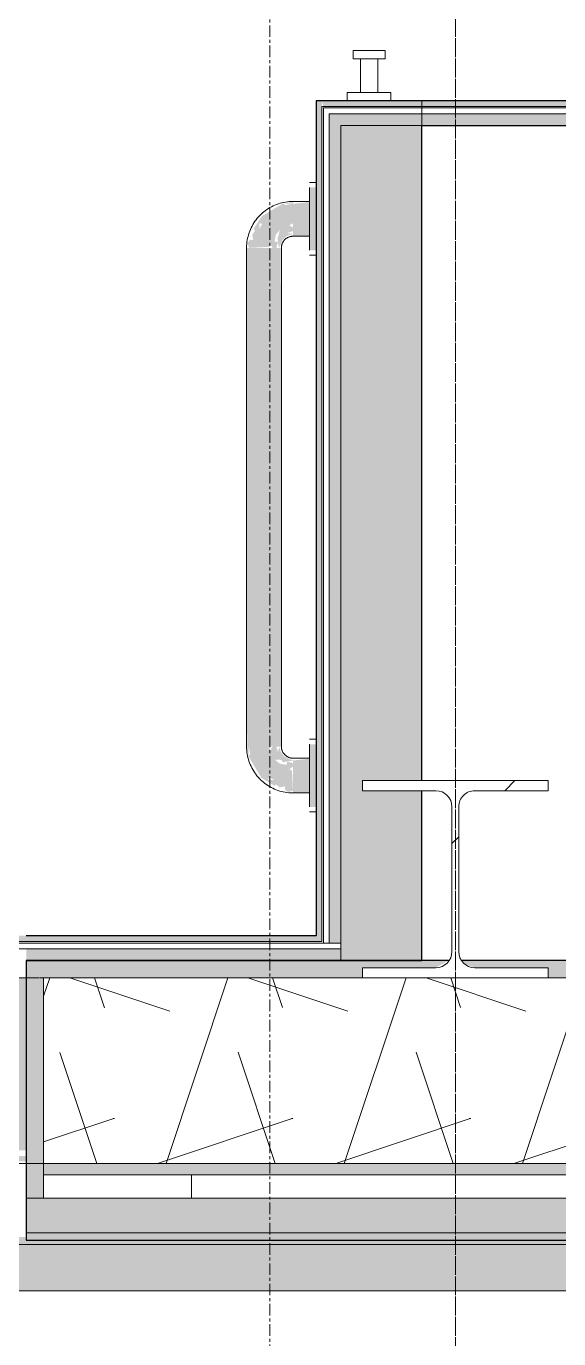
# Model space of a CAD drawing. Header units: inches. Extents: x 25369 to 33161, y -23509 to -20274.
# Drawn here: x 31602 to 31625, y -22802.9 to -22746.3 of the extents above; entities that cross this region are included whole.
import ezdxf

# ---------------------------------------------------------------- set-up
doc = ezdxf.new("R2010")
doc.units = ezdxf.units.IN
doc.header["$MEASUREMENT"] = 0
doc.linetypes.add('Grid Line 1_2_', pattern=[0.875, 0.5, -0.125, 0.125, -0.125])
for name, color, linetype, lineweight in [('A-GENM', 13, 'Continuous', 9), ('A-WALL', 113, 'Continuous', 9), ('A-WALL-PATT', 111, 'Continuous', 25), ('I-WALL', 2, 'Continuous', 9), ('L-SITE-WALL', 31, 'Continuous', 9), ('Q-SPCQ', 91, 'Continuous', 9), ('S-BEAM', 12, 'Continuous', 9), ('S-COLS', 52, 'Continuous', 9), ('S-GRID', 1, 'Continuous', 9)]:
    doc.layers.add(name, color=color, linetype=linetype, lineweight=lineweight)

# ---------------------------------------------------------------- blocks, each defined once
blk = doc.blocks.new('817_Grab_Bars - 8170-001240-25748-Overall Floor Plan')
at = {"layer": 'Q-SPCQ'}
for points in [[(25395.89, -22756.297), (25395.89, -22754.944), (25395.609, -22754.944), (25395.609, -22756.297)], [(25395.609, -22757.021), (25395.609, -22755.573), (25394.89, -22755.647), (25394.89, -22757.021)], [(25395.89, -22757.65), (25395.89, -22756.297), (25395.609, -22756.297), (25395.609, -22757.65)], [(25393.727, -22779.047), (25394.39, -22779.047), (25394.365, -22757.547), (25392.89, -22757.547), (25392.916, -22779.047), (25393.64, -22779.047)], [(25395.89, -22780.297), (25395.89, -22778.944), (25395.609, -22778.944), (25395.609, -22780.297)], [(25395.609, -22781.021), (25395.609, -22779.573), (25394.89, -22779.647), (25394.89, -22781.021)], [(25395.89, -22781.65), (25395.89, -22780.297), (25395.609, -22780.297), (25395.609, -22781.65)]]:
    blk.add_hatch(color=9, dxfattribs=at).paths.add_polyline_path(points, flags=0)
h = blk.add_hatch(color=9, dxfattribs=at)
h.paths.add_polyline_path([(25394.248, -22757.301), (25394.1, -22757.27), (25394.149, -22756.986), (25394.322, -22756.777), (25394.248, -22757.093), (25394.218, -22757.109), (25394.243, -22757.27)], flags=0)
h.paths.add_polyline_path([(25394.89, -22755.647), (25394.89, -22755.573), (25394.473, -22755.627)], flags=0)
h.paths.add_polyline_path([(25394.015, -22757.547), (25394.171, -22757.547), (25394.248, -22757.301), (25394.29, -22757.547), (25394.454, -22757.179), (25394.644, -22757.025), (25394.89, -22756.946), (25394.644, -22756.905), (25394.89, -22756.827), (25394.89, -22756.672), (25394.724, -22756.57), (25394.89, -22756.491), (25394.89, -22755.647), (25394.566, -22755.701), (25394.46, -22755.633), (25393.549, -22756.178), (25393.194, -22756.722), (25393.253, -22756.824), (25393.132, -22756.973), (25393.177, -22757.21), (25393.048, -22757.194), (25392.932, -22757.321), (25392.991, -22757.547), (25393.854, -22757.505), (25393.938, -22757.422)], flags=0)
h.paths.add_polyline_path([(25393.451, -22756.74), (25393.443, -22756.487), (25393.556, -22756.51)], flags=0)
h = blk.add_hatch(color=9, dxfattribs=at)
h.paths.add_polyline_path([(25394.644, -22779.689), (25394.613, -22779.837), (25394.329, -22779.788), (25394.12, -22779.616), (25394.402, -22779.62), (25394.452, -22779.719), (25394.613, -22779.694)], flags=0)
h.paths.add_polyline_path([(25392.991, -22779.047), (25392.916, -22779.047), (25392.97, -22779.465)], flags=0)
h.paths.add_polyline_path([(25394.664, -22781.005), (25394.89, -22780.946), (25394.848, -22780.083), (25394.724, -22780.024), (25394.89, -22779.922), (25394.89, -22779.767), (25394.644, -22779.689), (25394.89, -22779.647), (25394.523, -22779.483), (25394.365, -22779.283), (25394.29, -22779.047), (25394.248, -22779.293), (25394.171, -22779.047), (25394.015, -22779.047), (25393.913, -22779.213), (25393.834, -22779.047), (25392.991, -22779.047), (25393.045, -22779.371), (25392.97, -22779.465), (25393.521, -22780.388), (25394.084, -22780.732), (25394.167, -22780.685), (25394.317, -22780.805), (25394.554, -22780.76), (25394.537, -22780.89)], flags=0)
h.paths.add_polyline_path([(25393.83, -22780.494), (25393.853, -22780.381), (25394.084, -22780.486)], flags=0)
at = {"layer": 'Q-SPCQ', "color": 7}
for p, q in [((25395.89, -22754.734), (25395.609, -22754.734)), ((25395.609, -22756.297), (25395.609, -22754.944)), ((25395.609, -22755.547), (25394.89, -22755.547)), ((25395.609, -22757.65), (25395.609, -22756.297)), ((25394.89, -22757.047), (25395.609, -22757.047)), ((25392.89, -22757.547), (25392.89, -22779.047)), ((25394.39, -22779.047), (25394.39, -22757.547)), ((25395.609, -22757.859), (25395.89, -22757.859)), ((25395.89, -22778.734), (25395.609, -22778.734)), ((25395.609, -22780.297), (25395.609, -22778.944)), ((25395.609, -22779.547), (25394.89, -22779.547)), ((25395.609, -22781.65), (25395.609, -22780.297)), ((25394.89, -22781.047), (25395.609, -22781.047)), ((25395.609, -22781.859), (25395.89, -22781.859))]:
    blk.add_line(p, q, dxfattribs=at)
at = {"layer": 'Q-SPCQ', "color": 7, "flags": 128}
for points in [[(25394.89, -22755.547), (25394.81, -22755.549), (25394.73, -22755.553), (25394.651, -22755.561), (25394.572, -22755.572), (25394.493, -22755.587), (25394.415, -22755.604), (25394.338, -22755.625), (25394.261, -22755.648), (25394.186, -22755.675), (25394.111, -22755.705), (25394.038, -22755.737), (25393.967, -22755.773), (25393.896, -22755.811), (25393.828, -22755.852), (25393.761, -22755.896), (25393.696, -22755.943), (25393.633, -22755.992), (25393.571, -22756.043), (25393.512, -22756.097), (25393.456, -22756.154), (25393.401, -22756.212), (25393.349, -22756.273), (25393.299, -22756.335), (25393.252, -22756.4), (25393.207, -22756.466), (25393.165, -22756.535), (25393.126, -22756.604), (25393.09, -22756.676), (25393.057, -22756.748), (25393.026, -22756.822), (25392.999, -22756.897), (25392.974, -22756.974), (25392.953, -22757.051), (25392.934, -22757.128), (25392.919, -22757.207), (25392.907, -22757.286), (25392.898, -22757.366), (25392.893, -22757.445), (25392.89, -22757.525), (25392.89, -22757.547)], [(25394.39, -22757.547), (25394.391, -22757.527), (25394.392, -22757.507), (25394.394, -22757.487), (25394.397, -22757.467), (25394.4, -22757.448), (25394.405, -22757.428), (25394.41, -22757.409), (25394.416, -22757.39), (25394.422, -22757.371), (25394.43, -22757.352), (25394.438, -22757.334), (25394.447, -22757.316), (25394.456, -22757.299), (25394.467, -22757.281), (25394.478, -22757.265), (25394.489, -22757.248), (25394.501, -22757.233), (25394.514, -22757.217), (25394.528, -22757.202), (25394.542, -22757.188), (25394.556, -22757.175), (25394.572, -22757.162), (25394.587, -22757.149), (25394.603, -22757.137), (25394.62, -22757.126), (25394.637, -22757.116), (25394.655, -22757.106), (25394.672, -22757.097), (25394.691, -22757.089), (25394.709, -22757.081), (25394.728, -22757.074), (25394.747, -22757.068), (25394.766, -22757.063), (25394.786, -22757.058), (25394.805, -22757.054), (25394.825, -22757.051), (25394.845, -22757.049), (25394.865, -22757.048), (25394.885, -22757.047), (25394.89, -22757.047)], [(25392.89, -22779.047), (25392.892, -22779.127), (25392.897, -22779.207), (25392.905, -22779.286), (25392.916, -22779.366), (25392.93, -22779.444), (25392.948, -22779.522), (25392.968, -22779.6), (25392.992, -22779.676), (25393.018, -22779.751), (25393.048, -22779.826), (25393.081, -22779.899), (25393.116, -22779.971), (25393.155, -22780.041), (25393.196, -22780.109), (25393.24, -22780.176), (25393.286, -22780.241), (25393.335, -22780.305), (25393.387, -22780.366), (25393.441, -22780.425), (25393.497, -22780.482), (25393.555, -22780.536), (25393.616, -22780.588), (25393.679, -22780.638), (25393.743, -22780.685), (25393.81, -22780.73), (25393.878, -22780.772), (25393.948, -22780.811), (25394.019, -22780.847), (25394.092, -22780.881), (25394.166, -22780.911), (25394.241, -22780.939), (25394.317, -22780.963), (25394.394, -22780.984), (25394.472, -22781.003), (25394.55, -22781.018), (25394.629, -22781.03), (25394.709, -22781.039), (25394.789, -22781.044), (25394.869, -22781.047), (25394.89, -22781.047)], [(25394.89, -22779.547), (25394.87, -22779.547), (25394.85, -22779.545), (25394.83, -22779.543), (25394.811, -22779.541), (25394.791, -22779.537), (25394.771, -22779.533), (25394.752, -22779.527), (25394.733, -22779.522), (25394.714, -22779.515), (25394.696, -22779.507), (25394.677, -22779.499), (25394.659, -22779.49), (25394.642, -22779.481), (25394.625, -22779.471), (25394.608, -22779.46), (25394.592, -22779.448), (25394.576, -22779.436), (25394.561, -22779.423), (25394.546, -22779.409), (25394.532, -22779.395), (25394.518, -22779.381), (25394.505, -22779.366), (25394.492, -22779.35), (25394.481, -22779.334), (25394.469, -22779.317), (25394.459, -22779.3), (25394.449, -22779.283), (25394.44, -22779.265), (25394.432, -22779.247), (25394.424, -22779.228), (25394.417, -22779.209), (25394.411, -22779.19), (25394.406, -22779.171), (25394.401, -22779.152), (25394.398, -22779.132), (25394.394, -22779.112), (25394.392, -22779.092), (25394.391, -22779.072), (25394.39, -22779.052), (25394.39, -22779.047)]]:
    blk.add_lwpolyline(points, dxfattribs=at)
blk = doc.blocks.new('Robe_hook_5552 - Robe_hook_5552-134757-Overall Floor Plan')
at = {"layer": 'A-GENM', "color": 7}
for p, q in [((-0.937, 0), (-0.937, -0.35)), ((-0.937, -0.35), (0.938, -0.35)), ((-0.375, -1.813), (-0.375, -0.35)), ((0.375, -1.813), (0.375, -0.35)), ((0.938, -0.35), (0.938, 0)), ((-0.688, -2.163), (-0.688, -1.813)), ((-0.688, -1.813), (0.688, -1.813)), ((0.688, -2.163), (-0.688, -2.163)), ((0.688, -1.813), (0.688, -2.163))]:
    blk.add_line(p, q, dxfattribs=at)
blk = doc.blocks.new('Locker Rooms and Restrooms_rvt-2-Overall Floor Plan')
at = {"layer": 'I-WALL', "lineweight": 5}
h = blk.add_hatch(color=135, dxfattribs=at)
h.paths.add_polyline_path([(25685.39, -22785.74), (25685.64, -22785.74), (25685.64, -22749.49), (25685.39, -22749.49), (25685.39, -22785.49)], flags=0)
h.paths.add_polyline_path([(25685.703, -22749.74), (25689.953, -22749.74), (25689.953, -22749.49), (25685.64, -22749.49)], flags=0)
for color, points in [(135, [(25696.265, -22749.74), (25696.265, -22749.49), (25689.953, -22749.49), (25689.953, -22749.74)]), (252, [(25685.953, -22785.803), (25686.453, -22785.803), (25686.453, -22750.553), (25689.953, -22750.553), (25689.953, -22750.053), (25685.953, -22750.053), (25685.953, -22782.232)]), (252, [(25672.89, -22786.553), (25686.453, -22786.553), (25686.453, -22786.053), (25672.89, -22786.053)])]:
    blk.add_hatch(color=color, dxfattribs=at).paths.add_polyline_path(points, flags=0)
at = {"layer": 'I-WALL'}
for color, points in [(8, [(25696.265, -22750.553), (25696.265, -22750.053), (25689.953, -22750.053), (25689.953, -22750.553)]), (9, [(25686.453, -22786.553), (25689.953, -22786.553), (25689.953, -22779.236), (25687.39, -22779.236), (25687.39, -22778.803), (25689.953, -22778.803), (25689.953, -22750.553), (25686.453, -22750.553), (25686.453, -22786.053)]), (8, [(25672.14, -22785.74), (25685.39, -22785.74), (25685.39, -22785.49), (25672.078, -22785.49)])]:
    blk.add_hatch(color=color, dxfattribs=at).paths.add_polyline_path(points, flags=0)
at = {"layer": 'A-WALL', "color": 7}
for p, q in [((25685.703, -22749.74), (25685.64, -22749.74)), ((25685.64, -22749.74), (25685.64, -22785.74)), ((25689.953, -22749.74), (25685.703, -22749.74)), ((25689.953, -22749.74), (25689.953, -22749.49)), ((25689.953, -22749.49), (25689.953, -22749.74)), ((25689.953, -22749.803), (25689.953, -22749.74)), ((25696.265, -22749.74), (25689.953, -22749.74)), ((25689.953, -22749.74), (25689.953, -22749.803)), ((25685.953, -22749.803), (25685.703, -22749.803)), ((25685.703, -22749.803), (25685.703, -22785.803)), ((25689.953, -22749.803), (25685.953, -22749.803)), ((25686.453, -22750.053), (25685.953, -22750.053)), ((25685.953, -22750.053), (25685.953, -22785.803)), ((25689.953, -22750.053), (25686.453, -22750.053)), ((25689.953, -22750.053), (25689.953, -22749.803)), ((25696.265, -22749.803), (25689.953, -22749.803)), ((25689.953, -22749.803), (25689.953, -22750.053)), ((25689.953, -22750.553), (25689.953, -22750.053)), ((25696.265, -22750.053), (25689.953, -22750.053)), ((25689.953, -22750.053), (25689.953, -22750.553)), ((25686.453, -22750.553), (25686.453, -22785.803)), ((25689.953, -22750.553), (25686.453, -22750.553)), ((25672.14, -22785.74), (25672.89, -22785.74)), ((25672.39, -22785.803), (25672.89, -22785.803)), ((25672.89, -22785.74), (25685.39, -22785.74)), ((25672.89, -22785.803), (25685.39, -22785.803)), ((25685.64, -22785.74), (25685.39, -22785.74)), ((25685.64, -22785.803), (25685.39, -22785.803)), ((25685.703, -22785.803), (25685.64, -22785.803)), ((25685.953, -22785.803), (25685.703, -22785.803)), ((25686.453, -22785.803), (25685.953, -22785.803)), ((25686.453, -22785.803), (25686.453, -22786.053)), ((25686.453, -22785.803), (25686.453, -22786.053)), ((25672.39, -22786.053), (25672.89, -22786.053)), ((25672.89, -22786.053), (25685.39, -22786.053)), ((25686.453, -22786.053), (25685.39, -22786.053)), ((25686.453, -22786.053), (25686.453, -22786.553)), ((25686.453, -22786.053), (25686.453, -22786.553))]:
    blk.add_line(p, q, dxfattribs=at)
at = {"layer": 'I-WALL', "color": 250, "lineweight": 25}
for p, q in [((25685.64, -22749.49), (25685.39, -22749.49)), ((25685.39, -22749.49), (25685.39, -22785.49)), ((25689.953, -22749.49), (25685.64, -22749.49)), ((25696.265, -22749.49), (25689.953, -22749.49)), ((25689.953, -22778.803), (25689.953, -22750.553)), ((25689.953, -22750.553), (25696.265, -22750.553)), ((25689.953, -22786.553), (25689.953, -22779.236)), ((25685.39, -22785.49), (25672.89, -22785.49)), ((25672.89, -22786.553), (25685.39, -22786.553)), ((25685.39, -22786.553), (25686.453, -22786.553)), ((25686.453, -22786.553), (25689.953, -22786.553))]:
    blk.add_line(p, q, dxfattribs=at)
at = {"lineweight": 9, "rotation": 180}
blk.add_blockref('Robe_hook_5552 - Robe_hook_5552-134757-Overall Floor Plan', (25687.671, -22749.49), dxfattribs=at)
at = {"lineweight": 9}
blk.add_blockref('817_Grab_Bars - 8170-001240-25748-Overall Floor Plan', (289.5, 1.713), dxfattribs=at)
blk = doc.blocks.new('Struct_Xcel_Sports Complex_rvt-2-Overall Floor Plan')
at = {"layer": 'L-SITE-WALL', "lineweight": 5}
h = blk.add_hatch(color=254, dxfattribs=at)
h.paths.add_polyline_path([(25977.953, -22798.803), (25981.015, -22798.803), (25981.015, -22795.428), (26018.078, -22795.428), (26018.078, -22798.803), (26088.453, -22798.803), (26088.453, -22795.428), (26123.265, -22795.428), (26123.265, -22790.803), (25980.765, -22790.803), (25980.765, -22798.615), (25836.265, -22798.615), (25836.265, -22795.303), (25797.578, -22795.303), (25797.578, -22798.615), (25672.89, -22798.615), (25672.828, -22798.48), (25336.807, -22798.428), (25336.807, -22796.906), (25501.078, -22796.906), (25501.078, -22796.552), (25336.745, -22796.552), (25336.745, -22798.615), (25244.404, -22798.615), (25244.404, -22798.803), (25797.828, -22798.803), (25797.828, -22795.428), (25836.015, -22795.428), (25836.015, -22798.803), (25976.39, -22798.803)], flags=0)
h.paths.add_polyline_path([(25170.82, -22798.803), (25243.404, -22798.803), (25243.404, -22798.615), (25112.515, -22798.615), (25112.515, -22795.303), (25074.078, -22795.303), (25074.078, -22795.428), (25112.265, -22795.444), (25112.265, -22798.803), (25170.39, -22798.803)], flags=0)
h.paths.add_polyline_path([(25074.078, -22798.803), (25074.078, -22798.615), (24244.015, -22798.615), (24244.015, -22790.803), (24137.703, -22790.803), (24137.703, -22795.428), (24172.515, -22795.428), (24172.515, -22798.803), (24207.703, -22798.803), (24207.703, -22795.428), (24243.765, -22795.428), (24243.765, -22798.803), (25073.328, -22798.803)], flags=0)
h.paths.add_polyline_path([(23907.481, -22798.803), (23954.515, -22798.803), (23954.515, -22795.428), (24132.953, -22795.428), (24132.953, -22790.803), (23954.265, -22790.803), (23954.265, -22798.615), (23375.515, -22798.615), (23375.515, -22795.303), (22949.765, -22795.278), (22949.765, -22790.803), (22949.265, -22790.803), (22949.244, -22794.657), (22949.02, -22795.115), (22948.567, -22795.303), (22941.903, -22795.278), (22941.47, -22795.098), (22941.265, -22794.605), (22941.265, -22790.803), (22810.703, -22790.803), (22810.703, -22798.615), (22652.404, -22798.615), (22652.404, -22798.803), (22811.39, -22798.803), (22811.39, -22795.428), (22832.578, -22795.428), (22832.578, -22798.803), (22867.765, -22798.803), (22867.765, -22795.428), (22941.015, -22795.428), (22941.015, -22798.803), (23337.078, -22798.803), (23337.078, -22795.428), (23375.265, -22795.428), (23375.265, -22798.803), (23837.296, -22798.803)], flags=0)
h.paths.add_polyline_path([(22651.404, -22798.803), (22651.404, -22798.615), (22458.765, -22798.615), (22458.765, -22795.303), (22420.078, -22795.303), (22420.078, -22798.615), (22314.015, -22798.615), (22314.015, -22790.803), (22171.515, -22790.803), (22171.515, -22795.428), (22313.765, -22795.428), (22313.765, -22798.803), (22420.328, -22798.803), (22420.328, -22795.428), (22458.515, -22795.428), (22458.515, -22798.803), (22644.142, -22798.803)], flags=0)
h.paths.add_polyline_path([(22059.015, -22798.803), (22059.578, -22798.8), (22059.578, -22795.428), (22059.015, -22795.428), (22059.015, -22798.801)], flags=0)
h.paths.add_polyline_path([(22941.328, -22798.48), (22941.328, -22796.906), (23336.765, -22796.906), (23336.765, -22798.48), (22959.977, -22798.48)], flags=0)
h.paths.add_polyline_path([(25505.64, -22796.906), (25517.89, -22796.906), (25517.89, -22795.303), (25505.64, -22795.303)], flags=0)
h.paths.add_polyline_path([(22061.578, -22795.428), (22166.765, -22795.428), (22166.765, -22790.803), (22061.515, -22790.803), (22061.515, -22795.428)], flags=0)
h.paths.add_polyline_path([(26199.015, -22795.428), (26281.515, -22795.428), (26281.515, -22790.803), (26128.015, -22790.803), (26128.015, -22795.428), (26198.015, -22795.428)], flags=0)
h.paths.add_polyline_path([(22941.963, -22794.954), (22948.567, -22794.954), (22948.814, -22794.852), (22948.916, -22794.605), (22948.916, -22790.803), (22941.614, -22790.803), (22941.636, -22794.657), (22941.716, -22794.852)], flags=0)
at = {"layer": 'L-SITE-WALL', "color": 7}
blk.add_line((25797.828, -22798.803), (25244.387, -22798.803), dxfattribs=at)
blk = doc.blocks.new('W-Wide Flange-Column - B2_F-1401326-Overall Floor Plan')
at = {"layer": 'S-COLS'}
h = blk.add_hatch(dxfattribs=at)
h.set_pattern_fill('FP_11', color=256, style=0, pattern_type=2)
h.set_pattern_definition([(225, (31620.517, -22783.053), (19.00703, -19.00703), []), (225, (31620.517, -22811.853), (19.00703, -19.00703), [])])
h.paths.add_polyline_path([(-4, 4.25), (-4, 3.816), (-0.836, 3.816), (-0.347, 3.614), (-0.145, 3.125), (-0.145, -3.125), (-0.347, -3.614), (-0.836, -3.816), (-4, -3.816), (-4, -4.25), (4, -4.25), (4, -3.816), (0.836, -3.816), (0.347, -3.614), (0.145, -3.125), (0.145, 3.125), (0.347, 3.614), (0.836, 3.816), (4, 3.816), (4, 4.25)], flags=0)
at = {"layer": 'S-COLS', "lineweight": 15}
for p, q in [((4, 4.25), (-4, 4.25)), ((-4, 4.25), (-4, 3.816)), ((4, 3.816), (4, 4.25)), ((-4, 3.816), (-0.836, 3.816)), ((0.836, 3.816), (4, 3.816)), ((-0.145, 3.125), (-0.145, -3.125)), ((0.145, -3.125), (0.145, 3.125)), ((-0.836, -3.816), (-4, -3.816)), ((-4, -3.816), (-4, -4.25)), ((4, -3.816), (0.836, -3.816)), ((4, -4.25), (4, -3.816)), ((-4, -4.25), (4, -4.25))]:
    blk.add_line(p, q, dxfattribs=at)
for centre, start, end in [((-0.836, 3.125), 0, 90), ((0.836, 3.125), 90, 180), ((-0.836, -3.125), 270, 0), ((0.836, -3.125), 180, 270)]:
    blk.add_arc(centre, 0.691, start, end, dxfattribs=at)
blk = doc.blocks.new('Girt_C - 8_D-1405500-Overall Floor Plan')
at = {"layer": 'S-BEAM'}
h = blk.add_hatch(color=256, dxfattribs=at)
h.paths.add_polyline_path([(25836.265, -22787.49), (25836.265, -22787.303), (25797.578, -22787.335), (25797.578, -22787.49), (25802.49, -22787.49)], flags=0)
h.paths.add_polyline_path([(25672.89, -22787.49), (25672.89, -22787.303), (25564.64, -22787.344), (25564.64, -22787.416), (25559.015, -22787.345), (25559.015, -22787.303), (25521.39, -22787.346), (25521.39, -22787.49), (25662.119, -22787.49)], flags=0)
h.paths.add_polyline_path([(25517.89, -22787.49), (25517.89, -22787.303), (25505.64, -22787.347), (25505.64, -22787.49)], flags=0)
h.paths.add_polyline_path([(25501.078, -22787.49), (25501.078, -22787.303), (25337.807, -22787.353), (25337.807, -22787.49), (25486.655, -22787.49)], flags=0)
h.paths.add_polyline_path([(25112.515, -22787.49), (25112.515, -22787.303), (25074.078, -22787.364), (25074.078, -22787.49), (25100.635, -22787.49)], flags=0)
h = blk.add_hatch(color=256, dxfattribs=at)
h.paths.add_polyline_path([(25836.265, -22795.115), (25836.265, -22787.49), (25797.578, -22787.49), (25797.578, -22795.115), (25802.49, -22795.115)], flags=0)
h.paths.add_polyline_path([(25672.89, -22795.115), (25672.89, -22794.99), (25522.453, -22794.99), (25522.453, -22794.74), (25672.89, -22794.74), (25672.89, -22787.49), (25521.39, -22787.49), (25521.39, -22795.115), (25662.119, -22795.115)], flags=0)
h.paths.add_polyline_path([(25517.89, -22795.115), (25517.89, -22787.49), (25505.64, -22787.49), (25505.64, -22795.115)], flags=0)
h.paths.add_polyline_path([(25501.078, -22795.115), (25501.078, -22794.99), (25349.828, -22794.99), (25349.828, -22794.74), (25501.078, -22794.74), (25501.078, -22787.49), (25337.807, -22787.49), (25337.807, -22795.115), (25486.655, -22795.115)], flags=0)
h.paths.add_polyline_path([(25112.515, -22795.115), (25112.515, -22787.49), (25074.078, -22787.49), (25074.078, -22795.115), (25100.635, -22795.115)], flags=0)
h = blk.add_hatch(color=256, dxfattribs=at)
h.paths.add_polyline_path([(25836.265, -22795.303), (25836.265, -22795.115), (25797.578, -22795.125), (25797.578, -22795.303), (25802.49, -22795.303)], flags=0)
h.paths.add_polyline_path([(25644.572, -22795.303), (25672.89, -22795.221), (25672.89, -22795.115), (25521.39, -22795.14), (25521.39, -22795.303), (25627.026, -22795.303)], flags=0)
h.paths.add_polyline_path([(25517.89, -22795.303), (25517.89, -22795.115), (25505.64, -22795.141), (25505.64, -22795.303)], flags=0)
h.paths.add_polyline_path([(25501.078, -22795.303), (25501.078, -22795.115), (25337.807, -22795.15), (25337.807, -22795.303), (25486.655, -22795.303)], flags=0)
h.paths.add_polyline_path([(25112.515, -22795.303), (25112.515, -22795.115), (25074.078, -22795.164), (25074.078, -22795.303), (25100.635, -22795.303)], flags=0)
for p, q in [((25672.89, -22787.303), (25648.89, -22787.303)), ((25521.39, -22795.303), (25672.89, -22795.303))]:
    blk.add_line(p, q, dxfattribs=at)

msp = doc.modelspace()

# ---------------------------------------------------------------- hatches: boundary and pattern name
at = {"layer": 'A-WALL', "lineweight": 5}
h = msp.add_hatch(color=256, dxfattribs=at)
h.paths.add_polyline_path([(31602.017, -22796.803), (31602.767, -22796.803), (31602.767, -22787.303), (31616.517, -22787.303), (31616.517, -22786.869), (31619.681, -22786.869), (31620.217, -22786.553), (31602.017, -22786.553), (31602.017, -22791.916)], flags=0)
h.paths.add_polyline_path([(31725.954, -22796.803), (31726.704, -22796.803), (31726.704, -22786.553), (31671.142, -22786.553), (31671.142, -22787.303), (31725.954, -22787.303)], flags=0)
h.paths.add_polyline_path([(31624.517, -22787.303), (31666.392, -22787.303), (31666.392, -22786.553), (31620.817, -22786.553), (31620.864, -22786.667), (31621.353, -22786.869), (31624.517, -22786.869), (31624.517, -22787.046)], flags=0)
for points in [[(31725.954, -22795.803), (31725.954, -22795.303), (31602.767, -22795.303), (31602.767, -22795.803), (31696.523, -22795.803)], [(31726.704, -22798.303), (31726.704, -22796.803), (31602.017, -22796.803), (31602.017, -22798.303), (31696.523, -22798.303)]]:
    msp.add_hatch(color=256, dxfattribs=at).paths.add_polyline_path(points, flags=0)
at = {"layer": 'A-WALL'}
msp.add_hatch(color=256, dxfattribs=at).paths.add_polyline_path([(31643.884, -22798.615), (31726.704, -22798.615), (31726.704, -22798.303), (31602.017, -22798.303), (31602.017, -22798.615), (31626.338, -22798.615)], flags=0)
at = {"layer": 'A-WALL-PATT', "lineweight": 9}
h = msp.add_hatch(dxfattribs=at)
h.set_pattern_fill('FP_16', color=256, style=0, pattern_type=2)
h.set_pattern_definition([(161.57, (5930.086, 0.96), (-7.6802237, -0.0009796), [0, -54.643, 6.067, 0]), (18.43, (5928.166, 0.96), (-7.6802237, 0.0009796), [0, -54.643, 6.067, 0]), (108.43, (5930.086, 0.96), (3.8382953, -19.20136532), [18.211, -42.499]), (71.57, (5928.166, 0.96), (3.8382953, 19.20136532), [18.211, -42.499])])
h.paths.add_polyline_path([(31725.954, -22795.303), (31725.954, -22787.303), (31602.767, -22787.303), (31602.767, -22795.303), (31696.523, -22795.303)], flags=0)
h = msp.add_hatch(dxfattribs=at)
h.set_pattern_fill('FP_18', color=256, style=0, pattern_type=2)
h.set_pattern_definition([(0, (5929.126, 0), (0, 24), []), (90, (5929.126, 0), (-24, 1e-15), [])])
h.paths.add_polyline_path([(31725.954, -22796.803), (31725.954, -22795.803), (31602.767, -22795.803), (31602.767, -22796.803), (31696.523, -22796.803)], flags=0)
at = {"layer": 'L-SITE-WALL', "lineweight": 5}
h = msp.add_hatch(color=256, dxfattribs=at)
h.paths.add_polyline_path([(32187.822, -22800.803), (32216.017, -22800.803), (32216.017, -22798.803), (32215.142, -22798.803), (32215.142, -22799.928), (32017.579, -22799.928), (32017.579, -22798.803), (31947.204, -22798.803), (31947.204, -22799.928), (31910.142, -22799.928), (31910.142, -22798.803), (31765.142, -22798.803), (31765.142, -22799.928), (31726.954, -22799.928), (31726.954, -22798.803), (31173.531, -22798.803), (31173.531, -22800.803), (32152.729, -22800.803)], flags=0)
h.paths.add_polyline_path([(31163.205, -22799.268), (31163.062, -22799.403), (31163.205, -22799.333)], flags=0)
h.paths.add_polyline_path([(31169.328, -22799.268), (31169.391, -22799.403), (31169.561, -22799.395), (31169.359, -22799.285)], flags=0)
h.paths.add_polyline_path([(31161.868, -22800.803), (31161.919, -22800.72), (31161.868, -22800.584), (31161.868, -22799.403), (31162.724, -22799.403), (31162.75, -22799.251), (31164.311, -22799.132), (31169.328, -22799.211), (31169.354, -22799.265), (31169.842, -22799.291), (31169.842, -22799.37), (31169.903, -22799.403), (31170.665, -22799.403), (31170.665, -22800.803), (31172.531, -22800.803), (31172.531, -22798.803), (31041.392, -22798.803), (31041.392, -22799.928), (31003.204, -22799.928), (31003.204, -22798.803), (30172.892, -22798.803), (30172.892, -22799.928), (30136.829, -22799.928), (30136.829, -22798.803), (30101.642, -22798.803), (30101.642, -22799.928), (29883.642, -22799.928), (29883.642, -22798.803), (29304.392, -22798.803), (29304.392, -22799.928), (29266.204, -22799.928), (29266.204, -22798.803), (28870.142, -22798.803), (28870.142, -22799.928), (28796.892, -22799.928), (28796.892, -22798.803), (28761.704, -22798.803), (28761.704, -22799.928), (28740.517, -22799.928), (28740.517, -22798.803), (28581.531, -22798.803), (28581.531, -22800.803), (31161.359, -22800.803)], flags=0)
h.paths.add_polyline_path([(31162.309, -22800.803), (31162.314, -22800.72), (31162.29, -22800.803)], flags=0)
h.paths.add_polyline_path([(31170.181, -22800.803), (31170.273, -22800.724), (31170.224, -22800.707)], flags=0)
h.paths.add_polyline_path([(28571.205, -22799.268), (28571.062, -22799.403), (28571.205, -22799.333)], flags=0)
h.paths.add_polyline_path([(28577.328, -22799.268), (28577.391, -22799.403), (28577.448, -22799.333), (28577.359, -22799.285)], flags=0)
h.paths.add_polyline_path([(28555.722, -22800.803), (28569.919, -22800.72), (28569.868, -22800.584), (28569.868, -22799.403), (28570.724, -22799.403), (28570.75, -22799.251), (28572.311, -22799.132), (28577.328, -22799.211), (28577.354, -22799.265), (28577.842, -22799.291), (28577.842, -22799.37), (28577.903, -22799.403), (28578.665, -22799.403), (28578.665, -22800.803), (28580.531, -22800.803), (28580.531, -22798.803), (28387.642, -22798.803), (28387.642, -22799.928), (28349.454, -22799.928), (28349.454, -22798.803), (28242.892, -22798.803), (28242.892, -22799.928), (27988.704, -22799.928), (27988.704, -22798.803), (27988.142, -22798.803), (27988.142, -22799.928), (27986.142, -22799.928), (27986.142, -22798.803), (27985.267, -22798.803), (27985.267, -22800.803), (28538.176, -22800.803)], flags=0)

# ---------------------------------------------------------------- linework, layer by layer
at = {"layer": 'A-WALL', "lineweight": 25}
for p, q in [((31620.217, -22786.553), (31602.017, -22786.553)), ((31602.017, -22786.553), (31602.017, -22798.615)), ((31666.392, -22786.553), (31620.817, -22786.553)), ((31602.017, -22798.615), (31726.704, -22798.615))]:
    msp.add_line(p, q, dxfattribs=at)
at = {"layer": 'A-WALL'}
for p, q in [((31602.767, -22787.303), (31602.767, -22796.803)), ((31616.517, -22787.303), (31602.767, -22787.303)), ((31725.954, -22787.303), (31624.517, -22787.303)), ((31725.954, -22795.303), (31602.767, -22795.303)), ((31725.954, -22795.803), (31602.767, -22795.803)), ((31726.704, -22796.803), (31602.017, -22796.803)), ((31726.704, -22798.303), (31602.017, -22798.303))]:
    msp.add_line(p, q, dxfattribs=at)
at = {"layer": 'L-SITE-WALL'}
for p, q in [((31173.514, -22798.803), (31726.954, -22798.803)), ((32216.017, -22800.803), (31173.514, -22800.803))]:
    msp.add_line(p, q, dxfattribs=at)
at = {"layer": 'S-GRID', "linetype": 'Grid Line 1_2_'}
for p, q in [((31620.517, -23095.8), (31620.517, -20550.053)), ((31612.517, -23317.241), (31612.517, -20902.428)), ((31620.517, -23413.241), (31620.517, -20902.428)), ((32356.468, -22787.303), (27400.486, -22787.303)), ((32648.191, -22787.303), (27719.333, -22787.303)), ((32260.468, -22795.303), (27496.486, -22795.303)), ((32552.191, -22795.303), (27844.645, -22795.303))]:
    msp.add_line(p, q, dxfattribs=at)

# ---------------------------------------------------------------- block references
at = {"lineweight": 5}
for name in ['Struct_Xcel_Sports Complex_rvt-2-Overall Floor Plan', 'Locker Rooms and Restrooms_rvt-2-Overall Floor Plan']:
    msp.add_blockref(name, (5929.126, 0), dxfattribs=at)
at = {"layer": 'S-BEAM'}
msp.add_blockref('Girt_C - 8_D-1405500-Overall Floor Plan', (5929.126, 0), dxfattribs=at)
at = {"layer": 'S-COLS', "rotation": 180}
msp.add_blockref('W-Wide Flange-Column - B2_F-1401326-Overall Floor Plan', (31620.517, -22783.053), dxfattribs=at)

doc.saveas('drawing.dxf')
